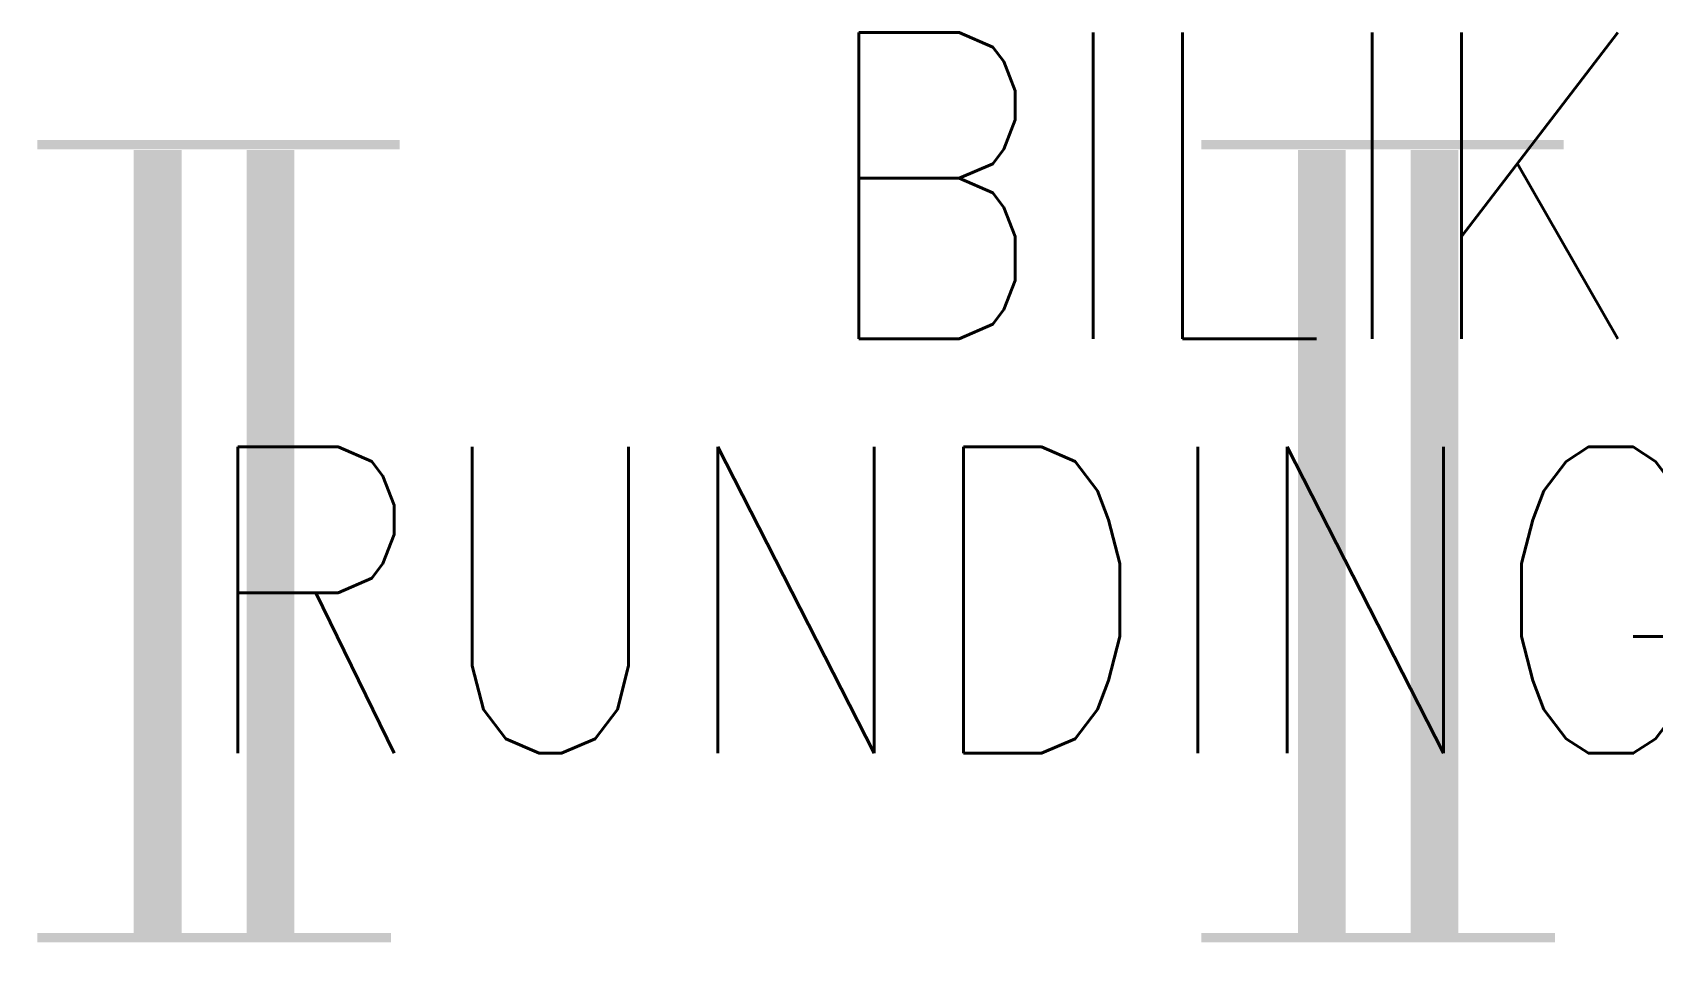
# Model space of a CAD drawing. Header units: inches. Extents: x 16928 to 514628, y -1471 to 241387.
# Drawn here: x 305375 to 307225, y 22198 to 23259 of the extents above; entities that cross this region are included whole.
import ezdxf
from ezdxf.enums import TextEntityAlignment as Align

# ---------------------------------------------------------------- set-up
doc = ezdxf.new("R2010")
doc.units = ezdxf.units.IN
doc.header["$MEASUREMENT"] = 0
doc.layers.add('FITTING', color=8, linetype='Continuous')
doc.layers.add('t3', color=8, linetype='Continuous', lineweight=25)
doc.styles.add('LAILA', font='romans.shx', dxfattribs={"width": 0.85})

msp = doc.modelspace()

# ---------------------------------------------------------------- linework, layer by layer
at = {"layer": 'FITTING', "color": 3}
for points, const_width in [([(305517.7, 22225.1), (305517.7, 23125.1)], 54.6), ([(305646.5, 22225.1), (305646.5, 23125.1)], 54.6), ([(306847.2, 22225.1), (306847.2, 23125.1)], 54.6), ([(306847.2, 22225.1), (306847.2, 23125.1)], 54.6), ([(306976, 22225.1), (306976, 23125.1)], 54.6), ([(306976, 22225.1), (306976, 23125.1)], 54.6), ([(305380.1, 23131.1), (305665.1, 23131.1)], 10.9), ([(305518.8, 23131.1), (305794, 23131.1)], 10.9), ([(306709.6, 23131.1), (306994.7, 23131.1)], 10.9), ([(306709.6, 23131.1), (306994.7, 23131.1)], 10.9), ([(306848.3, 23131.1), (307123.5, 23131.1)], 10.9), ([(306848.3, 23131.1), (307123.5, 23131.1)], 10.9), ([(305380.1, 22225.1), (305655.3, 22225.1)], 10.9), ([(305508.9, 22225.1), (305784.1, 22225.1)], 10.9), ([(306709.6, 22225.1), (306984.8, 22225.1)], 10.9), ([(306709.6, 22225.1), (306984.8, 22225.1)], 10.9), ([(306838.4, 22225.1), (307113.6, 22225.1)], 10.9), ([(306838.4, 22225.1), (307113.6, 22225.1)], 10.9)]:
    msp.add_lwpolyline(points, dxfattribs=dict(at, const_width=const_width))

# ---------------------------------------------------------------- texts
at = {"layer": 't3', "style": 'LAILA', "width": 0.85}
for s, p in [('BILIK', (306267.4, 23259.4)), ('RUNDINGAN-4', (305558.2, 22785.8))]:
    msp.add_text(s, height=350, dxfattribs=at).set_placement(p, align=Align.TOP_LEFT)

doc.saveas('drawing.dxf')
